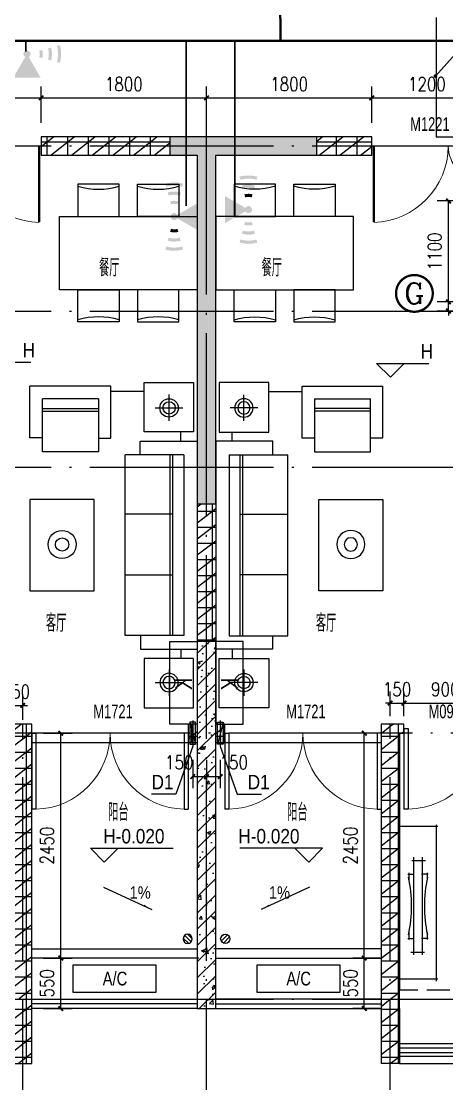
# Model space of a CAD drawing. Extents: x 718358 to 1668613, y -348838 to -159582.
# Drawn here: x 789219 to 793851, y -338914 to -327336 of the extents above; entities that cross this region are included whole.
import ezdxf
from ezdxf.enums import TextEntityAlignment as Align

# ---------------------------------------------------------------- set-up
doc = ezdxf.new("R2010")
doc.units = 0
doc.header["$LTSCALE"] = 1000
doc.linetypes.add('DASH', pattern=[0.35, 0.25, -0.1])
doc.linetypes.add('DOTE', pattern=[2.42, 2, -0.2, 0.02, -0.2])
for name, color, linetype in [('AP', 7, 'Continuous'), ('变更', 6, 'Continuous'), ('家电', 232, 'Continuous'), ('建-厨卫用具', 66, 'Continuous'), ('建-墙体', 2, 'Continuous'), ('建-家具', 251, 'Continuous'), ('建-尺寸', 73, 'Continuous'), ('建-引出', 3, 'Continuous'), ('建-影线', 8, 'Continuous'), ('建-房间名', 7, 'Continuous'), ('建-柱子', 6, 'Continuous'), ('建-标高', 3, 'Continuous'), ('建-空调及空调洞', 70, 'Continuous'), ('建-符号', 3, 'Continuous'), ('建-轴网', 14, 'DOTE'), ('建-门窗', 4, 'Continuous'), ('建-门窗-编号', 7, 'Continuous'), ('建-阳台', 5, 'Continuous')]:
    doc.layers.add(name, color=color, linetype=linetype)
doc.layers.add('栏杆', color=30, linetype='Continuous', lineweight=9)
doc.styles.add('_TCH_DIM', font='gt单线西文.shx', dxfattribs={"width": 0.8, "bigfont": 'gt单线中文.shx'})
doc.styles.add('_TCH_LABEL', font='COMPLEX', dxfattribs={"bigfont": 'GBCBIG'})
doc.styles.add('_TCH_WINDOW', font='gt单线西文.shx', dxfattribs={"height": 3.5, "bigfont": 'gt单线中文.shx'})
doc.styles.add('DIM_FONT', font='SIMPLEX.shx', dxfattribs={"width": 0.8, "bigfont": 'GBCBIG.shx'})
doc.dimstyles.new('DIMN50', dxfattribs={"dimscale": 0.5, "dimtxt": 300, "dimasz": 100, "dimexe": 250, "dimexo": 300, "dimgap": 150, "dimtad": 1, "dimdec": 0, "dimzin": 0, "dimdsep": 46, "dimtxsty": 'DIM_FONT', "dimblk": 'ARCHTICK', "dimcen": 0.09, "dimdle": 1, "dimclrt": 7, "dimazin": 2, "dimtfac": 1, "dimtdec": 0, "dimtix": 1, "dimtmove": 2, "dimatfit": 3, "dimldrblk": 'ARCHTICK', "dimfxl": 1, "dimtolj": 1, "dimtzin": 0, "dimarcsym": 0})
pattern_1 = [(0, (0, 0), (0, 175), []), (37.875, (200, 0), (-84.807639, 109.038328), []), (90, (200, 0), (-225, 1e-14), [])]

# ---------------------------------------------------------------- blocks, each defined once
blk = doc.blocks.new('A$C72B7076F')
at = {"layer": '建-家具'}
for points in [[(200, 350), (200, 0), (650, 0), (650, 350)], [(1300, 350), (1300, 0), (850, 0), (850, 350)], [(0, 0), (1500, 0), (1500, -800), (0, -800)], [(200, -1150), (200, -800), (650, -800), (650, -1150)], [(1300, -1150), (1300, -800), (850, -800), (850, -1150)]]:
    blk.add_lwpolyline(points, close=True, dxfattribs=at)
for centre, start, end in [((425, 1115), 254.0608, 285.9392), ((1075, 1115), 254.0608, 285.9392), ((425, -1915), 74.0608, 105.9392), ((1075, -1915), 74.0608, 105.9392)]:
    blk.add_arc(centre, 819, start, end, dxfattribs=at)
blk = doc.blocks.new('sf')
at = {"layer": '建-家具'}
for p, q in [((79388, -87280), (78508, -87280)), ((78508, -87843), (78508, -87280)), ((79388, -87844), (79388, -87280)), ((79750, -87778), (79750, -87238)), ((79750, -87238), (80290, -87238)), ((80290, -87238), (80290, -87778)), ((79750, -87338), (79388, -87338)), ((80022, -87657), (80022, -87371)), ((79253, -87415), (78643, -87415)), ((78643, -87994), (78643, -87415)), ((78643, -87523), (79253, -87523)), ((79253, -87415), (79253, -87994)), ((79871, -87514), (80172, -87514)), ((78643, -87550), (79253, -87550)), ((78643, -87843), (78508, -87843)), ((79253, -87844), (79388, -87844)), ((80290, -87778), (79750, -87778)), ((80150, -87878), (80150, -87778)), ((79708, -87878), (80329, -87878)), ((79708, -88026), (79708, -87878)), ((79253, -87994), (78643, -87994)), ((80181, -88026), (79544, -88026)), ((79544, -89997), (79544, -88026)), ((80032, -89997), (80032, -88026)), ((80062, -89997), (80062, -88026)), ((80181, -88026), (80181, -89997)), ((79208, -88514), (78508, -88514)), ((78508, -88514), (78508, -89508)), ((79208, -89508), (79208, -88514)), ((80062, -88673), (79544, -88673)), ((79544, -89333), (80062, -89333)), ((78508, -89508), (79208, -89508)), ((80181, -89997), (79544, -89997)), ((79710, -89997), (79710, -90145)), ((79710, -90145), (80329, -90145)), ((80150, -90145), (80150, -90245)), ((79750, -90245), (79750, -90785)), ((80290, -90245), (79750, -90245)), ((80290, -90785), (80290, -90245)), ((80022, -90366), (80022, -90652)), ((79871, -90509), (80172, -90509)), ((79750, -90785), (80290, -90785))]:
    blk.add_line(p, q, dxfattribs=at)
blk.add_lwpolyline([(80329, -87878), (80329, -90145)], dxfattribs=at)
for radius in [153, 72.6]:
    blk.add_circle((78858, -89003), radius, dxfattribs=at)
for major_axis, start_param, end_param in [((-100, 0), -0.003785, 6.2794), ((67.1, -1.6), 3.165615400503639, 9.448800707683226)]:
    blk.add_ellipse((80022, -87515), major_axis=major_axis, ratio=1, start_param=start_param, end_param=end_param, dxfattribs=at)
at = {"layer": '建-家具', "extrusion": (8.87659e-44, -1.84514e-37, -1)}
blk.add_ellipse((80022, -90508), major_axis=(-100, 0), ratio=1, start_param=-0.003785, end_param=6.2794, dxfattribs=at)
at = {"layer": '建-家具', "extrusion": (9.70209e-44, -1.84514e-37, -1)}
blk.add_ellipse((80022, -90508), major_axis=(67.1, 1.6), ratio=1, start_param=3.165615400503639, end_param=9.448800707683226, dxfattribs=at)
blk = doc.blocks.new('454545646857')
at = {"layer": '建-家具'}
for p, q in [((6043, -65843), (6043, -65423)), ((7706, -65423), (6043, -65423)), ((6552, -65525), (6477, -65525)), ((6489, -65515), (6489, -65585)), ((7204, -65525), (7128, -65525)), ((7189, -65515), (7189, -65585)), ((7706, -65843), (7706, -65423)), ((7373, -65575), (6308, -65575)), ((6339, -65547), (6339, -65696)), ((7339, -65558), (7339, -65707)), ((6308, -65675), (7373, -65675)), ((6552, -65725), (6477, -65725)), ((6489, -65735), (6489, -65665)), ((7204, -65725), (7128, -65725)), ((7189, -65735), (7189, -65665)), ((7726, -65823), (6023, -65823))]:
    blk.add_line(p, q, dxfattribs=at)
for centre, start, end in [((6839, -64055), 258.0596, 282.1127), ((6839, -67196), 77.8873, 101.9404)]:
    blk.add_arc(centre, 1501, start, end, dxfattribs=at)
blk = doc.blocks.new('空调室外机')
at = {"layer": '建-空调及空调洞'}
blk.add_lwpolyline([(-150, 300), (750, 300), (750, 0), (-150, 0)], close=True, dxfattribs=at)
at = {"layer": '建-空调及空调洞', "style": '_TCH_DIM', "width": 0.8}
blk.add_text('A/C', height=150, dxfattribs=at).set_placement((170, 75))
blk = doc.blocks.new('空调壁挂机')
at = {"layer": '建-空调及空调洞'}
blk.add_lwpolyline([(900, 300), (900, 0), (0, 0), (0, 300)], close=True, dxfattribs=at)
at = {"layer": '建-空调及空调洞', "style": '_TCH_DIM', "text_generation_flag": 4, "width": 0.8}
blk.add_text('K', height=180, dxfattribs=at).set_placement((399, 241))
blk = doc.blocks.new('空调穿墙管')
at = {"layer": '建-空调及空调洞'}
h = blk.add_hatch(color=256, dxfattribs=at)
h.paths.add_polyline_path([(30, 120), (0, 120), (0, 0), (60, 0)])
h.paths.add_polyline_path([(0, 240), (0, 120), (30, 120)])
for p, q in [((0, 240), (60, 0)), ((30, 260), (30, -20))]:
    blk.add_line(p, q, dxfattribs=at)
blk.add_lwpolyline([(0, 0), (60, 0), (60, 240), (0, 240)], close=True, dxfattribs=at)
blk = doc.blocks.new('A$C28466982')
at = {"layer": '建-厨卫用具'}
h = blk.add_hatch(dxfattribs=at)
h.set_pattern_fill('ANSI31', color=256, scale=20, style=0)
h.set_pattern_definition([(45, (-61544.167, -20665.726), (-22.45064, 22.45064), [])])
edge = h.paths.add_edge_path()
edge.add_arc((50, 50), 50, 0, 360)
blk.add_circle((50, 50), 50, dxfattribs=at)
blk = doc.blocks.new('$DorLib2D$00000025')
at = {"const_width": 0.02}
for points in [[(0.481, -0.0014), (0.481, 0.6906)], [(-0.481, 0.0014), (-0.481, 0.3084)]]:
    blk.add_lwpolyline(points, dxfattribs=at)
at = {"lineweight": 13}
for centre, radius, start, end in [((0.5046, -0.0019), 0.6987, 91.93969, 179.72377), ((-0.5008, 0.0026), 0.3067, 359.78987, 85.75083)]:
    blk.add_arc(centre, radius, start, end, dxfattribs=at)
blk = doc.blocks.new('$DorLib2D$00000002')
for p, q in [((-0.5, 0), (-0.5, 0.4875)), ((-0.475, 0.4875), (-0.5, 0.4875)), ((-0.475, 0), (-0.475, 0.4875)), ((0.475, 0), (0.475, 0.4875)), ((0.475, 0.4875), (0.5, 0.4875)), ((0.5, 0), (0.5, 0.4875)), ((-0.5, 0), (-0.475, 0)), ((0.5, 0), (0.475, 0))]:
    blk.add_line(p, q)
at = {"lineweight": 13}
for centre, start, end in [((-0.4875, 0), 0, 88.53072), ((0.4875, 0), 91.46928, 180)]:
    blk.add_arc(centre, 0.4875, start, end, dxfattribs=at)
blk = doc.blocks.new('$TCHSYS$DOOR2D')
for p, q in [((0.45, 0.975), (0.5, 0.975)), ((0.45, 0), (0.45, 0.975)), ((0.5, 0), (0.5, 0.975)), ((0.5, 0), (0.45, 0))]:
    blk.add_line(p, q)
at = {"lineweight": 13}
blk.add_arc((0.475, 0), 0.975, 91.4693, 180, dxfattribs=at)
blk = doc.blocks.new('_ArchTick')
at = {"color": 0, "linetype": 'ByBlock', "const_width": 0.4}
blk.add_lwpolyline([(-0.5, -0.5), (0.5, 0.5)], dxfattribs=at)
blk = doc.blocks.new('*D434')
at = {"layer": 'Defpoints', "color": 0, "transparency": 16777216}
for p in [(791235, -335234), (791385, -335234), (791385, -335567)]:
    blk.add_point(p, dxfattribs=at)
at = {"layer": '建-尺寸', "color": 0, "lineweight": -2, "transparency": 16777216}
for p, q in [((791235, -335384), (791235, -335692)), ((791385, -335384), (791385, -335692)), ((791235, -335567), (791386, -335567))]:
    blk.add_line(p, q, dxfattribs=at)
at = {"layer": '建-尺寸', "color": 0, "lineweight": -2, "transparency": 16777216, "xscale": 50, "yscale": 50, "zscale": 50, "rotation": 180}
blk.add_blockref('_ArchTick', (791235, -335567), dxfattribs=at)
at = {"layer": '建-尺寸', "color": 0, "lineweight": -2, "transparency": 16777216, "xscale": 50, "yscale": 50, "zscale": 50}
blk.add_blockref('_ArchTick', (791385, -335567), dxfattribs=at)
at = {"layer": '建-尺寸', "color": 7, "transparency": 16777216, "insert": (791532, -335412), "char_height": 150, "attachment_point": 5, "style": 'DIM_FONT'}
blk.add_mtext('\\A1;150', dxfattribs=at)
blk = doc.blocks.new('*D435')
at = {"layer": 'Defpoints', "color": 0, "transparency": 16777216}
for p in [(791085, -335234), (791235, -335234), (791235, -335567)]:
    blk.add_point(p, dxfattribs=at)
at = {"layer": '建-尺寸', "color": 0, "lineweight": -2, "transparency": 16777216}
for p, q in [((791085, -335384), (791085, -335692)), ((791235, -335384), (791235, -335692)), ((791085, -335567), (791236, -335567))]:
    blk.add_line(p, q, dxfattribs=at)
at = {"layer": '建-尺寸', "color": 0, "lineweight": -2, "transparency": 16777216, "xscale": 50, "yscale": 50, "zscale": 50, "rotation": 180}
blk.add_blockref('_ArchTick', (791085, -335567), dxfattribs=at)
at = {"layer": '建-尺寸', "color": 0, "lineweight": -2, "transparency": 16777216, "xscale": 50, "yscale": 50, "zscale": 50}
blk.add_blockref('_ArchTick', (791235, -335567), dxfattribs=at)
at = {"layer": '建-尺寸', "color": 7, "transparency": 16777216, "insert": (790939, -335412), "char_height": 150, "attachment_point": 5, "style": 'DIM_FONT'}
blk.add_mtext('\\A1;150', dxfattribs=at)
blk = doc.blocks.new('*D438')
at = {"layer": 'Defpoints', "color": 0, "transparency": 16777216}
for p in [(793385, -334766), (793235, -335058), (793385, -335058)]:
    blk.add_point(p, dxfattribs=at)
at = {"layer": '建-尺寸', "color": 0, "lineweight": -2, "transparency": 16777216}
for p, q in [((793235, -334908), (793235, -334641)), ((793385, -334908), (793385, -334641)), ((793235, -334766), (793185, -334766)), ((793235, -334766), (793385, -334766)), ((793385, -334766), (793435, -334766))]:
    blk.add_line(p, q, dxfattribs=at)
at = {"layer": '建-尺寸', "color": 0, "lineweight": -2, "transparency": 16777216, "xscale": 50, "yscale": 50, "zscale": 50}
blk.add_blockref('_ArchTick', (793235, -334766), dxfattribs=at)
at = {"layer": '建-尺寸', "color": 0, "lineweight": -2, "transparency": 16777216, "xscale": 50, "yscale": 50, "zscale": 50, "rotation": 180}
blk.add_blockref('_ArchTick', (793385, -334766), dxfattribs=at)
at = {"layer": '建-尺寸', "color": 7, "transparency": 16777216, "insert": (793310, -334616), "char_height": 150, "attachment_point": 5, "style": 'DIM_FONT'}
blk.add_mtext('\\A1;150', dxfattribs=at)
blk = doc.blocks.new('*D439')
at = {"layer": 'Defpoints', "color": 0, "transparency": 16777216}
for p in [(794285, -334766), (793385, -335058), (794285, -335058)]:
    blk.add_point(p, dxfattribs=at)
at = {"layer": '建-尺寸', "color": 0, "lineweight": -2, "transparency": 16777216}
for p, q in [((793385, -334908), (793385, -334641)), ((794285, -334908), (794285, -334641)), ((793385, -334766), (794286, -334766))]:
    blk.add_line(p, q, dxfattribs=at)
at = {"layer": '建-尺寸', "color": 0, "lineweight": -2, "transparency": 16777216, "xscale": 50, "yscale": 50, "zscale": 50, "rotation": 180}
blk.add_blockref('_ArchTick', (793385, -334766), dxfattribs=at)
at = {"layer": '建-尺寸', "color": 0, "lineweight": -2, "transparency": 16777216, "xscale": 50, "yscale": 50, "zscale": 50}
blk.add_blockref('_ArchTick', (794285, -334766), dxfattribs=at)
at = {"layer": '建-尺寸', "color": 7, "transparency": 16777216, "insert": (793835, -334616), "char_height": 150, "attachment_point": 5, "style": 'DIM_FONT'}
blk.add_mtext('\\A1;900', dxfattribs=at)
blk = doc.blocks.new('*D442')
at = {"layer": 'Defpoints', "color": 0, "transparency": 16777216}
for p in [(789235, -334792), (789085, -335098), (789235, -335098)]:
    blk.add_point(p, dxfattribs=at)
at = {"layer": '建-尺寸', "color": 0, "lineweight": -2, "transparency": 16777216}
for p, q in [((789085, -334948), (789085, -334667)), ((789235, -334948), (789235, -334667)), ((789085, -334792), (789035, -334792)), ((789085, -334792), (789235, -334792)), ((789235, -334792), (789285, -334792))]:
    blk.add_line(p, q, dxfattribs=at)
at = {"layer": '建-尺寸', "color": 0, "lineweight": -2, "transparency": 16777216, "xscale": 50, "yscale": 50, "zscale": 50}
blk.add_blockref('_ArchTick', (789085, -334792), dxfattribs=at)
at = {"layer": '建-尺寸', "color": 0, "lineweight": -2, "transparency": 16777216, "xscale": 50, "yscale": 50, "zscale": 50, "rotation": 180}
blk.add_blockref('_ArchTick', (789235, -334792), dxfattribs=at)
at = {"layer": '建-尺寸', "color": 7, "transparency": 16777216, "insert": (789160, -334642), "char_height": 150, "attachment_point": 5, "style": 'DIM_FONT'}
blk.add_mtext('\\A1;150', dxfattribs=at)
blk = doc.blocks.new('*D532')
at = {"layer": 'Defpoints', "color": 0, "transparency": 16777216}
for p in [(789435, -328171), (788235, -328594), (789435, -328594)]:
    blk.add_point(p, dxfattribs=at)
at = {"layer": '建-尺寸', "color": 0, "lineweight": -2, "transparency": 16777216}
for p, q in [((788235, -328444), (788235, -328046)), ((789435, -328444), (789435, -328046)), ((788235, -328171), (789436, -328171))]:
    blk.add_line(p, q, dxfattribs=at)
at = {"layer": '建-尺寸', "color": 0, "lineweight": -2, "transparency": 16777216, "xscale": 50, "yscale": 50, "zscale": 50, "rotation": 180}
blk.add_blockref('_ArchTick', (788235, -328171), dxfattribs=at)
at = {"layer": '建-尺寸', "color": 0, "lineweight": -2, "transparency": 16777216, "xscale": 50, "yscale": 50, "zscale": 50}
blk.add_blockref('_ArchTick', (789435, -328171), dxfattribs=at)
at = {"layer": '建-尺寸', "color": 7, "transparency": 16777216, "insert": (788835, -328021), "char_height": 150, "attachment_point": 5, "style": 'DIM_FONT'}
blk.add_mtext('\\A1;1200', dxfattribs=at)
blk = doc.blocks.new('*D533')
at = {"layer": 'Defpoints', "color": 0, "transparency": 16777216}
for p in [(791235, -328171), (789435, -328594), (791235, -328594)]:
    blk.add_point(p, dxfattribs=at)
at = {"layer": '建-尺寸', "color": 0, "lineweight": -2, "transparency": 16777216}
for p, q in [((789435, -328444), (789435, -328046)), ((791235, -328444), (791235, -328046)), ((789435, -328171), (791236, -328171))]:
    blk.add_line(p, q, dxfattribs=at)
at = {"layer": '建-尺寸', "color": 0, "lineweight": -2, "transparency": 16777216, "xscale": 50, "yscale": 50, "zscale": 50, "rotation": 180}
blk.add_blockref('_ArchTick', (789435, -328171), dxfattribs=at)
at = {"layer": '建-尺寸', "color": 0, "lineweight": -2, "transparency": 16777216, "xscale": 50, "yscale": 50, "zscale": 50}
blk.add_blockref('_ArchTick', (791235, -328171), dxfattribs=at)
at = {"layer": '建-尺寸', "color": 7, "transparency": 16777216, "insert": (790335, -328021), "char_height": 150, "attachment_point": 5, "style": 'DIM_FONT'}
blk.add_mtext('\\A1;1800', dxfattribs=at)
blk = doc.blocks.new('*D534')
at = {"layer": 'Defpoints', "color": 0, "transparency": 16777216}
for p in [(793035, -328171), (791235, -328594), (793035, -328594)]:
    blk.add_point(p, dxfattribs=at)
at = {"layer": '建-尺寸', "color": 0, "lineweight": -2, "transparency": 16777216}
for p, q in [((791235, -328444), (791235, -328046)), ((793035, -328444), (793035, -328046)), ((791235, -328171), (793036, -328171))]:
    blk.add_line(p, q, dxfattribs=at)
at = {"layer": '建-尺寸', "color": 0, "lineweight": -2, "transparency": 16777216, "xscale": 50, "yscale": 50, "zscale": 50, "rotation": 180}
blk.add_blockref('_ArchTick', (791235, -328171), dxfattribs=at)
at = {"layer": '建-尺寸', "color": 0, "lineweight": -2, "transparency": 16777216, "xscale": 50, "yscale": 50, "zscale": 50}
blk.add_blockref('_ArchTick', (793035, -328171), dxfattribs=at)
at = {"layer": '建-尺寸', "color": 7, "transparency": 16777216, "insert": (792135, -328021), "char_height": 150, "attachment_point": 5, "style": 'DIM_FONT'}
blk.add_mtext('\\A1;1800', dxfattribs=at)
blk = doc.blocks.new('*D535')
at = {"layer": 'Defpoints', "color": 0, "transparency": 16777216}
for p in [(794235, -328171), (793035, -328594), (794235, -328594)]:
    blk.add_point(p, dxfattribs=at)
at = {"layer": '建-尺寸', "color": 0, "lineweight": -2, "transparency": 16777216}
for p, q in [((793035, -328444), (793035, -328046)), ((794235, -328444), (794235, -328046)), ((793035, -328171), (794236, -328171))]:
    blk.add_line(p, q, dxfattribs=at)
at = {"layer": '建-尺寸', "color": 0, "lineweight": -2, "transparency": 16777216, "xscale": 50, "yscale": 50, "zscale": 50, "rotation": 180}
blk.add_blockref('_ArchTick', (793035, -328171), dxfattribs=at)
at = {"layer": '建-尺寸', "color": 0, "lineweight": -2, "transparency": 16777216, "xscale": 50, "yscale": 50, "zscale": 50}
blk.add_blockref('_ArchTick', (794235, -328171), dxfattribs=at)
at = {"layer": '建-尺寸', "color": 7, "transparency": 16777216, "insert": (793635, -328021), "char_height": 150, "attachment_point": 5, "style": 'DIM_FONT'}
blk.add_mtext('\\A1;1200', dxfattribs=at)
blk = doc.blocks.new('*D560')
at = {"layer": 'Defpoints', "color": 0, "transparency": 16777216}
for p in [(793870, -330394), (794180, -330394), (794180, -330494)]:
    blk.add_point(p, dxfattribs=at)
at = {"layer": '建-尺寸', "color": 0, "lineweight": -2, "transparency": 16777216}
for p, q in [((794030, -330394), (793745, -330394)), ((793870, -330394), (793870, -330344)), ((793870, -330494), (793870, -330394)), ((794030, -330494), (793745, -330494)), ((793870, -330494), (793870, -330544))]:
    blk.add_line(p, q, dxfattribs=at)
at = {"layer": '建-尺寸', "color": 0, "lineweight": -2, "transparency": 16777216, "xscale": 50, "yscale": 50, "zscale": 50}
for p, rotation in [((793870, -330394), 270), ((793870, -330494), 90)]:
    blk.add_blockref('_ArchTick', p, dxfattribs=dict(at, rotation=rotation))
at = {"layer": '建-尺寸', "color": 7, "transparency": 16777216, "insert": (794025, -330660), "char_height": 150, "attachment_point": 5, "rotation": 90, "style": 'DIM_FONT'}
blk.add_mtext('\\A1;100', dxfattribs=at)
blk = doc.blocks.new('*D561')
at = {"layer": 'Defpoints', "color": 0, "transparency": 16777216}
for p in [(793870, -329294), (794180, -329294), (794180, -330394)]:
    blk.add_point(p, dxfattribs=at)
at = {"layer": '建-尺寸', "color": 0, "lineweight": -2, "transparency": 16777216}
for p, q in [((794030, -329294), (793745, -329294)), ((793870, -330394), (793870, -329293)), ((794030, -330394), (793745, -330394))]:
    blk.add_line(p, q, dxfattribs=at)
at = {"layer": '建-尺寸', "color": 0, "lineweight": -2, "transparency": 16777216, "xscale": 50, "yscale": 50, "zscale": 50}
for p, rotation in [((793870, -329294), 90), ((793870, -330394), 270)]:
    blk.add_blockref('_ArchTick', p, dxfattribs=dict(at, rotation=rotation))
at = {"layer": '建-尺寸', "color": 7, "transparency": 16777216, "insert": (793720, -329844), "char_height": 150, "attachment_point": 5, "rotation": 90, "style": 'DIM_FONT'}
blk.add_mtext('\\A1;1100', dxfattribs=at)
blk = doc.blocks.new('*D572')
at = {"layer": 'Defpoints', "color": 0, "transparency": 16777216}
for p in [(792953, -335094), (793275, -335094), (793275, -337544)]:
    blk.add_point(p, dxfattribs=at)
at = {"layer": '建-尺寸', "color": 0, "lineweight": -2, "transparency": 16777216}
for p, q in [((793125, -335094), (792828, -335094)), ((792953, -337544), (792953, -335093)), ((793125, -337544), (792828, -337544))]:
    blk.add_line(p, q, dxfattribs=at)
at = {"layer": '建-尺寸', "color": 0, "lineweight": -2, "transparency": 16777216, "xscale": 50, "yscale": 50, "zscale": 50}
for p, rotation in [((792953, -335094), 90), ((792953, -337544), 270)]:
    blk.add_blockref('_ArchTick', p, dxfattribs=dict(at, rotation=rotation))
at = {"layer": '建-尺寸', "color": 7, "transparency": 16777216, "insert": (792803, -336319), "char_height": 150, "attachment_point": 5, "rotation": 90, "style": 'DIM_FONT'}
blk.add_mtext('\\A1;2450', dxfattribs=at)
blk = doc.blocks.new('*D573')
at = {"layer": 'Defpoints', "color": 0, "transparency": 16777216}
for p in [(792953, -337544), (793275, -337544), (793275, -338094)]:
    blk.add_point(p, dxfattribs=at)
at = {"layer": '建-尺寸', "color": 0, "lineweight": -2, "transparency": 16777216}
for p, q in [((793125, -337544), (792828, -337544)), ((792953, -338094), (792953, -337543)), ((793125, -338094), (792828, -338094))]:
    blk.add_line(p, q, dxfattribs=at)
at = {"layer": '建-尺寸', "color": 0, "lineweight": -2, "transparency": 16777216, "xscale": 50, "yscale": 50, "zscale": 50}
for p, rotation in [((792953, -337544), 90), ((792953, -338094), 270)]:
    blk.add_blockref('_ArchTick', p, dxfattribs=dict(at, rotation=rotation))
at = {"layer": '建-尺寸', "color": 7, "transparency": 16777216, "insert": (792803, -337819), "char_height": 150, "attachment_point": 5, "rotation": 90, "style": 'DIM_FONT'}
blk.add_mtext('\\A1;550', dxfattribs=at)
blk = doc.blocks.new('*D574')
at = {"layer": 'Defpoints', "color": 0, "transparency": 16777216}
for p in [(789309, -335094), (789649, -335094), (789309, -337544)]:
    blk.add_point(p, dxfattribs=at)
at = {"layer": '建-尺寸', "color": 0, "lineweight": -2, "transparency": 16777216}
for p, q in [((789459, -335094), (789774, -335094)), ((789649, -337544), (789649, -335093)), ((789459, -337544), (789774, -337544))]:
    blk.add_line(p, q, dxfattribs=at)
at = {"layer": '建-尺寸', "color": 0, "lineweight": -2, "transparency": 16777216, "xscale": 50, "yscale": 50, "zscale": 50}
for p, rotation in [((789649, -335094), 90), ((789649, -337544), 270)]:
    blk.add_blockref('_ArchTick', p, dxfattribs=dict(at, rotation=rotation))
at = {"layer": '建-尺寸', "color": 7, "transparency": 16777216, "insert": (789499, -336319), "char_height": 150, "attachment_point": 5, "rotation": 90, "style": 'DIM_FONT'}
blk.add_mtext('\\A1;2450', dxfattribs=at)
blk = doc.blocks.new('*D575')
at = {"layer": 'Defpoints', "color": 0, "transparency": 16777216}
for p in [(789309, -337544), (789649, -337544), (789309, -338094)]:
    blk.add_point(p, dxfattribs=at)
at = {"layer": '建-尺寸', "color": 0, "lineweight": -2, "transparency": 16777216}
for p, q in [((789459, -337544), (789774, -337544)), ((789649, -338094), (789649, -337543)), ((789459, -338094), (789774, -338094))]:
    blk.add_line(p, q, dxfattribs=at)
at = {"layer": '建-尺寸', "color": 0, "lineweight": -2, "transparency": 16777216, "xscale": 50, "yscale": 50, "zscale": 50}
for p, rotation in [((789649, -337544), 90), ((789649, -338094), 270)]:
    blk.add_blockref('_ArchTick', p, dxfattribs=dict(at, rotation=rotation))
at = {"layer": '建-尺寸', "color": 7, "transparency": 16777216, "insert": (789499, -337819), "char_height": 150, "attachment_point": 5, "rotation": 90, "style": 'DIM_FONT'}
blk.add_mtext('\\A1;550', dxfattribs=at)
blk = doc.blocks.new('AP')
at = {"layer": 'AP', "true_color": 0xf8991e}
h = blk.add_hatch(color=30, dxfattribs=at)
h.paths.add_polyline_path([(-9.35, 2.5), (-10.7, 2.87, 0.131652), (-10.7, -2.87), (-9.35, -2.5, -0.131652)])
h.paths.add_polyline_path([(-13.27, 3.56), (-14.62, 3.92, 0.131652), (-14.62, -3.92), (-13.27, -3.56, -0.131652)])
h.paths.add_polyline_path([(6.78, 1.82), (5.43, 1.45, -0.131652), (5.43, -1.45), (6.78, -1.82, 0.131652)])
h.paths.add_polyline_path([(10.7, 2.87), (9.35, 2.5, -0.131652), (9.35, -2.5), (10.7, -2.87, 0.131652)])
h.paths.add_polyline_path([(14.62, 3.92), (13.27, 3.56, -0.131652), (13.27, -3.56), (14.62, -3.92, 0.131652)])
h.paths.add_polyline_path([(0.78, -1.36, -0.267949), (-0.78, -1.36), (-6.03, -10.45), (6.03, -10.45)])
h.paths.add_polyline_path([(0, 0), (-0.78, -1.36, 0.267949), (0.78, -1.36)])
h.paths.add_polyline_path([(0, 0), (-1.52, 0.41, 0.065543), (-1.57, 0, 0.065543), (-1.52, -0.41)])
h.paths.add_polyline_path([(0, 0), (-1.52, -0.41, 0.198912), (-0.78, -1.36)])
h.paths.add_polyline_path([(1.52, -0.41), (0, 0), (0.78, -1.36, 0.198912)])
h.paths.add_polyline_path([(1.52, 0.41), (0, 0), (1.52, -0.41, 0.065543), (1.57, 0, 0.065543)])
h.paths.add_polyline_path([(-1.52, 0.41), (0, 0), (1.52, 0.41, 0.767327)])
at = {"layer": 'AP'}
h = blk.add_hatch(color=5, dxfattribs=at)
h.set_gradient(color1=(248, 153, 30), color2=(242, 141, 7), one_color=1, tint=0.49, name='INVCYLINDER')
h.paths.add_polyline_path([(-5.43, 1.45), (-6.78, 1.82, 0.131652), (-6.78, -1.82), (-5.43, -1.45, -0.131652)])

msp = doc.modelspace()

# ---------------------------------------------------------------- hatches: boundary and pattern name
at = {"layer": '建-影线'}
h = msp.add_hatch(dxfattribs=at)
h.set_pattern_fill('空心砖', color=256, scale=50, style=0)
h.set_pattern_definition(pattern_1)
h.paths.add_polyline_path([(790835.2, -328793.8), (790835.2, -328593.8), (789435.2, -328593.8), (789435.2, -328793.8)])
h = msp.add_hatch(dxfattribs=at)
h.set_pattern_fill('钢筋混凝土', color=256, scale=20, style=0)
h.set_pattern_definition([(45, (0, 0), (-35.355339, 35.355339), []), (50, (0, 0), (143.452037, -12.550427), [15, -165]), (355, (0, 0), (-27.750267, 150.438427), [12, -132]), (100.4514, (11.95, -1.05), (115.701876, 137.887908), [12.748038, -140.228422]), (46.1842, (0, 40), (213.44821, -33.103803), [22.5, -247.5]), (96.6356, (17.79, 37.24), (186.93254, 194.823574), [19.12206, -210.3426]), (351.1842, (0, 40), (186.93239, 194.82372), [18, -198]), (21, (20, 30), (119.38141, -80.523778), [15, -165]), (326, (20, 30), (48.663066, 145.03001), [12, -132]), (71.4514, (29.95, 23.29), (168.044526, 64.5061), [12.748038, -140.228422]), (37.5, (0, 0), (2.431971, 66.5787708), [0, -130.4, 0, -134, 0, -132.5]), (7.5, (0, 0), (52.6139075, 78.8823424), [0, -76.4, 0, -127.4, 0, -50.5]), (327.5, (-44.6, 0), (106.7644872, -4.5109743), [0, -50, 0, -156, 0, -207]), (317.5, (-64.6, 0), (116.637234, 20.020996), [0, -65, 0, -103.6, 0, -147])])
h.paths.add_polyline_path([(791135.2, -328793.8), (791135.2, -332593.8), (791335.2, -332593.8), (791335.2, -328793.8), (792435.2, -328793.8), (792435.2, -328593.8), (790835.2, -328593.8), (790835.2, -328793.8)])
h = msp.add_hatch(dxfattribs=at)
h.set_pattern_fill('空心砖', color=256, scale=50, style=0)
h.set_pattern_definition(pattern_1)
h.paths.add_polyline_path([(792435.2, -328593.8), (792435.2, -328793.8), (793035.2, -328793.8), (793035.2, -328593.8)])
h = msp.add_hatch(dxfattribs=at)
h.set_pattern_fill('空心砖', color=256, scale=50, style=0)
h.set_pattern_definition(pattern_1)
h.paths.add_polyline_path([(791135.2, -334093.8), (791335.2, -334093.8), (791335.2, -332593.8), (791135.2, -332593.8)])
h = msp.add_hatch(dxfattribs=at)
h.set_pattern_fill('钢筋混凝土', color=256, scale=50, style=0)
h.set_pattern_definition([(45, (0, 0), (-88.388348, 88.388348), []), (50, (0, 0), (358.63009, -31.37607), [37.5, -412.5]), (355, (0, 0), (-69.37567, 376.09607), [30, -330]), (100.4514, (29.9, -2.6), (289.25469, 344.71977), [31.8701, -350.57106]), (46.1842, (0, 100), (533.62052, -82.7595), [56.25, -618.75]), (96.6356, (44.47, 93.1), (467.33135, 487.05894), [47.80514, -525.8565]), (351.1842, (0, 100), (467.33097, 487.0593), [45, -495]), (21, (50, 75), (298.45353, -201.30945), [37.5, -412.5]), (326, (50, 75), (121.65767, 362.57502), [30, -330]), (71.4514, (74.87, 58.22), (420.11131, 161.26525), [31.8701, -350.57106]), (37.5, (0, 0), (6.079928, 166.446927), [0, -326, 0, -335, 0, -331.25]), (7.5, (0, 0), (131.53477, 197.205856), [0, -191, 0, -318.5, 0, -126.25]), (327.5, (-111.5, 0), (266.911218, -11.277436), [0, -125, 0, -390, 0, -517.5]), (317.5, (-161.5, 0), (291.593085, 50.05249), [0, -162.5, 0, -259, 0, -367.5])])
h.paths.add_polyline_path([(791135.2, -334093.8), (791135.2, -338093.8), (791335.2, -338093.8), (791335.2, -334093.8)])
h = msp.add_hatch(dxfattribs=at)
h.set_pattern_fill('空心砖', color=256, scale=50, style=0)
h.set_pattern_definition(pattern_1)
h.paths.add_polyline_path([(789241.4, -334993.8), (789085.2, -334993.8), (789085.2, -335093.8), (789135.2, -335093.8), (789236.7, -335068.8)])
h = msp.add_hatch(dxfattribs=at)
h.set_pattern_fill('空心砖', color=256, scale=50, style=0)
h.set_pattern_definition(pattern_1)
h.paths.add_polyline_path([(789335.2, -335193.8), (789335.2, -334993.8), (789235.2, -334993.8), (789236.7, -335068.8)])
h = msp.add_hatch(dxfattribs=at)
h.set_pattern_fill('空心砖', color=256, scale=50, style=0)
h.set_pattern_definition(pattern_1)
h.paths.add_polyline_path([(791135.2, -335193.8), (791135.2, -334993.8), (791035.2, -334993.8), (791035.2, -335193.8)])
h = msp.add_hatch(dxfattribs=at)
h.set_pattern_fill('空心砖', color=256, scale=50, style=0)
h.set_pattern_definition(pattern_1)
h.paths.add_polyline_path([(791335.2, -334993.8), (791335.2, -335193.8), (791435.2, -335193.8), (791435.2, -334993.8)])
h = msp.add_hatch(dxfattribs=at)
h.set_pattern_fill('空心砖', color=256, scale=50, style=0)
h.set_pattern_definition(pattern_1)
h.paths.add_polyline_path([(793235.2, -334993.8), (793135.2, -334993.8), (793135.2, -335193.8), (793235.2, -335093.8)])
h = msp.add_hatch(dxfattribs=at)
h.set_pattern_fill('空心砖', color=256, scale=50, style=0)
h.set_pattern_definition(pattern_1)
h.paths.add_polyline_path([(793235.2, -335093.8), (793385.2, -335093.8), (793385.2, -334993.8), (793235.2, -334993.8)])
h = msp.add_hatch(dxfattribs=at)
h.set_pattern_fill('空心砖', color=256, scale=50, style=0)
h.set_pattern_definition(pattern_1)
h.paths.add_polyline_path([(789201.9, -337993.8), (789335.2, -337993.8), (789335.2, -335193.8), (789236.7, -335068.8), (789135.2, -335093.8), (789135.2, -337893.8)])
h = msp.add_hatch(dxfattribs=at)
h.set_pattern_fill('空心砖', color=256, scale=50, style=0)
h.set_pattern_definition(pattern_1)
h.paths.add_polyline_path([(793235.2, -335093.8), (793135.2, -335193.8), (793135.2, -337993.8), (793268.5, -337993.8), (793335.2, -337893.8), (793335.2, -335093.8)])
h = msp.add_hatch(dxfattribs=at)
h.set_pattern_fill('空心砖', color=256, scale=50, style=0)
h.set_pattern_definition(pattern_1)
h.paths.add_polyline_path([(793335.2, -338093.8), (793335.2, -337893.8), (793268.5, -337993.8)])
h = msp.add_hatch(dxfattribs=at)
h.set_pattern_fill('空心砖', color=256, scale=50, style=0)
h.set_pattern_definition(pattern_1)
h.paths.add_polyline_path([(789335.2, -338693.8), (789335.2, -337993.8), (789201.9, -337993.8), (789135.2, -338093.8), (789135.2, -338693.8)])
h = msp.add_hatch(dxfattribs=at)
h.set_pattern_fill('空心砖', color=256, scale=50, style=0)
h.set_pattern_definition(pattern_1)
h.paths.add_polyline_path([(793268.5, -337993.8), (793135.2, -337993.8), (793135.2, -338693.8), (793335.2, -338693.8), (793335.2, -338093.8)])
at = {"layer": '建-符号'}
for points in [[(790640.6, -337016.6), (790550, -336974.3), (790555.6, -336962.2)], [(791829.7, -337016.6), (791920.4, -336974.3), (791914.7, -336962.2)]]:
    msp.add_hatch(color=256, dxfattribs=at).paths.add_polyline_path(points)
at = {"layer": '栏杆'}
h = msp.add_hatch(dxfattribs=at)
h.set_pattern_fill('ANSI32', color=256, scale=30, angle=135, style=0)
h.set_pattern_definition([(7e-15, (1579928.9, -291054.38), (1e-14, -142.875), []), (7e-15, (1579976.53, -291006.76), (1e-14, -142.875), [])])
h.paths.add_polyline_path([(787599.8, -334515.9), (789299.8, -334515.9), (789299.8, -334565.9), (787599.8, -334565.9)])

# ---------------------------------------------------------------- linework, layer by layer
at = {"layer": '变更', "color": 1, "lineweight": 40}
for p, q in [((792034.4, -321709.4, 3000), (792039.3, -327553.5, 3000)), ((774635.5, -327550.1), (803999.5, -327550.1))]:
    msp.add_line(p, q, dxfattribs=at)
at = {"layer": '建-墙体', "color": 1, "lineweight": 30}
for p, q in [((789267, -327550.1), (789267, -327666.5)), ((791014.2, -327552.5), (791014.2, -329348.3)), ((791544.2, -327564.5), (791544.2, -329464.8))]:
    msp.add_line(p, q, dxfattribs=at)
at = {"layer": '建-墙体'}
for p, q in [((790835.2, -328593.8), (789435.2, -328593.8)), ((789435.2, -328593.8), (789435.2, -328793.8)), ((793035.2, -328593.8), (792435.2, -328593.8)), ((793035.2, -328793.8), (793035.2, -328593.8)), ((789435.2, -328793.8), (790835.2, -328793.8)), ((792435.2, -328793.8), (793035.2, -328793.8)), ((791135.2, -332593.8), (791135.2, -334093.8)), ((791335.2, -332593.8), (791335.2, -334093.8)), ((789241.4, -334993.8), (789085.2, -334993.8)), ((789335.2, -334993.8), (789235.2, -334993.8)), ((789335.2, -335193.8), (789335.2, -334993.8)), ((791135.2, -334993.8), (791035.2, -334993.8)), ((791035.2, -334993.8), (791035.2, -335193.8)), ((791435.2, -334993.8), (791335.2, -334993.8)), ((791435.2, -335193.8), (791435.2, -334993.8)), ((793235.2, -334993.8), (793135.2, -334993.8)), ((793135.2, -334993.8), (793135.2, -335193.8)), ((793385.2, -334993.8), (793235.2, -334993.8)), ((793385.2, -335093.8), (793385.2, -334993.8)), ((793335.2, -335093.8), (793335.2, -337893.8)), ((793335.2, -335093.8), (793385.2, -335093.8)), ((789335.2, -337993.8), (789335.2, -335193.8)), ((791035.2, -335193.8), (791135.2, -335193.8)), ((791335.2, -335193.8), (791435.2, -335193.8)), ((793135.2, -335193.8), (793135.2, -337993.8)), ((793335.2, -338093.8), (793335.2, -337893.8)), ((789335.2, -338693.8), (789335.2, -337993.8)), ((793135.2, -337993.8), (793135.2, -338693.8)), ((793335.2, -338093.8), (793335.2, -338693.8)), ((789135.2, -338693.8), (789335.2, -338693.8)), ((793335.2, -338693.8), (793135.2, -338693.8))]:
    msp.add_line(p, q, dxfattribs=at)
at = {"layer": '建-家具'}
for p, q in [((790193.4, -331313.9), (789313.5, -331313.9)), ((789313.5, -331876.9), (789313.5, -331313.9)), ((790193.4, -331878.5), (790193.4, -331313.9)), ((790555.7, -331811.6), (790555.7, -331271.9)), ((790555.7, -331271.9), (791095.4, -331271.9)), ((791095.4, -331271.9), (791095.4, -331811.6)), ((790058.5, -331448.9), (789448.4, -331448.9)), ((789448.4, -332028), (789448.4, -331448.9)), ((790058.5, -331448.9), (790058.5, -332028)), ((790555.7, -331371.9), (790193.4, -331371.9)), ((790827.3, -331691), (790827.3, -331404.9)), ((789448.4, -331556.9), (790058.5, -331556.9)), ((789448.4, -331583.9), (790058.5, -331583.9)), ((790677, -331547.9), (790977.6, -331547.9)), ((791095.4, -331811.6), (790555.7, -331811.6)), ((790955.7, -331911.6), (790955.7, -331811.6)), ((789448.4, -331876.9), (789313.5, -331876.9)), ((790058.5, -331878.5), (790193.4, -331878.5)), ((790514.1, -331911.6), (791135.2, -331911.6)), ((790514.1, -332060.1), (790514.1, -331911.6)), ((790058.5, -332028), (789448.4, -332028)), ((790986.8, -332060.1), (790349.7, -332060.1)), ((790349.7, -334030.9), (790349.7, -332060.1)), ((790838.2, -334030.9), (790838.2, -332060.1)), ((790867.9, -334030.9), (790867.9, -332060.1)), ((790986.8, -332060.1), (790986.8, -334030.9)), ((790013.5, -332548.4), (789313.5, -332548.4)), ((789313.5, -332548.4), (789313.5, -333542.6)), ((790013.5, -333542.6), (790013.5, -332548.4)), ((790867.9, -332706.9), (790349.7, -332706.9)), ((790349.7, -333367.1), (790867.9, -333367.1)), ((789313.5, -333542.6), (790013.5, -333542.6)), ((790986.8, -334030.9), (790349.7, -334030.9)), ((790515.9, -334030.9), (790515.9, -334179.3)), ((790515.9, -334179.3), (791135.2, -334179.3)), ((790955.7, -334179.3), (790955.7, -334279.3)), ((790555.7, -334279.3), (790555.7, -334819.1)), ((791095.4, -334279.3), (790555.7, -334279.3)), ((791095.4, -334819.1), (791095.4, -334279.3)), ((790827.3, -334400), (790827.3, -334686.1)), ((790677, -334543), (790977.6, -334543)), ((790555.7, -334819.1), (791095.4, -334819.1))]:
    msp.add_line(p, q, dxfattribs=at)
msp.add_lwpolyline([(791135.2, -331911.6), (791135.2, -334179.3)], dxfattribs=at)
for radius in [152.9, 72.6]:
    msp.add_circle((789663.5, -333037.6), radius, dxfattribs=at)
for major_axis, start_param, end_param in [((-100.3, -0.4), -0.0037855, 6.2793998), ((67.1, -1.6), 3.1656154, 9.4488007)]:
    msp.add_ellipse((790827.3, -331549.1), major_axis=major_axis, ratio=1, start_param=start_param, end_param=end_param, dxfattribs=at)
at = {"layer": '建-家具', "extrusion": (8.87659e-44, -1.84514e-37, -1)}
msp.add_ellipse((790827.3, -334541.8), major_axis=(-100.3, 0.4), ratio=1, start_param=-0.0037855, end_param=6.2793998, dxfattribs=at)
at = {"layer": '建-家具', "extrusion": (9.70209e-44, -1.84514e-37, -1)}
msp.add_ellipse((790827.3, -334541.8), major_axis=(67.1, 1.6), ratio=1, start_param=3.1656154, end_param=9.4488007, dxfattribs=at)
at = {"layer": '建-引出'}
msp.add_line((793727.4, -327933.8), (794037.9, -327589.6), dxfattribs=at)
at = {"layer": '建-引出', "const_width": 20}
msp.add_lwpolyline([(793720.7, -327941.2, 1), (793734.1, -327926.4, 1)], format="xyb", close=True, dxfattribs=at)
at = {"layer": '建-房间名', "const_width": 25}
msp.add_lwpolyline([(793698.8, -330301.5, 1), (793298.8, -330301.5, 1)], format="xyb", close=True, dxfattribs=at)
at = {"layer": '建-柱子'}
for p, q in [((792435.2, -328593.8), (790835.2, -328593.8)), ((790835.2, -328593.8), (790835.2, -328793.8)), ((792435.2, -328793.8), (792435.2, -328593.8)), ((790835.2, -328793.8), (791135.2, -328793.8)), ((791135.2, -328793.8), (791135.2, -332593.8)), ((791335.2, -332593.8), (791335.2, -328793.8)), ((791335.2, -328793.8), (792435.2, -328793.8)), ((791135.2, -332593.8), (791335.2, -332593.8)), ((791135.2, -334093.8), (791135.2, -338093.8)), ((791335.2, -334093.8), (791135.2, -334093.8)), ((791335.2, -338093.8), (791335.2, -334093.8)), ((791135.2, -338093.8), (791335.2, -338093.8))]:
    msp.add_line(p, q, dxfattribs=at)
at = {"layer": '建-标高'}
for p, q in [((788753.4, -331052.3), (789322.3, -331052.3)), ((793237.7, -331213.9), (793087.7, -331063.9)), ((793087.7, -331063.9), (793656.6, -331063.9)), ((793237.7, -331213.9), (793387.7, -331063.9)), ((790122.5, -336497.6), (789972.5, -336347.6)), ((789972.5, -336347.6), (790873.5, -336347.6)), ((790122.5, -336497.6), (790272.5, -336347.6)), ((792497.9, -336347.6), (791596.9, -336347.6)), ((792347.9, -336497.6), (792197.9, -336347.6)), ((792347.9, -336497.6), (792497.9, -336347.6))]:
    msp.add_line(p, q, dxfattribs=at)
at = {"layer": '建-空调及空调洞'}
for p, q in [((791085.2, -335233.8), (790901, -335757.8)), ((791385.2, -335233.8), (791569.4, -335757.8)), ((790901, -335757.8), (790637, -335757.8)), ((791569.4, -335757.8), (791833.4, -335757.8))]:
    msp.add_line(p, q, dxfattribs=at)
at = {"layer": '建-符号'}
for points in [[(790112.6, -336770.3), (790640.6, -337016.6)], [(792357.7, -336770.3), (791829.7, -337016.6)]]:
    msp.add_lwpolyline(points, dxfattribs=at)
at = {"layer": '建-轴网'}
for p, q in [((791235.2, -339993.8), (791235.2, -328262.8)), ((768185.2, -328693.8), (810335.2, -328693.8)), ((768185.2, -330493.8), (810335.2, -330493.8)), ((768185.2, -332193.8), (810335.2, -332193.8)), ((789235.2, -339993.8), (789235.2, -334993.8)), ((793235.2, -339993.8), (793235.2, -334993.8)), ((805577.3, -335093.8), (768185.2, -335093.8)), ((768185.2, -337993.8), (810335.2, -337993.8))]:
    msp.add_line(p, q, dxfattribs=at)
at = {"layer": '建-门窗'}
for p, q in [((789335.2, -335193.8), (791035.2, -335193.8)), ((791435.2, -335193.8), (793135.2, -335193.8)), ((793335.2, -338573.8), (795635.2, -338573.8)), ((793335.2, -338613.8), (795635.2, -338613.8)), ((793335.2, -338693.8), (795635.2, -338693.8))]:
    msp.add_line(p, q, dxfattribs=at)
at = {"layer": '建-门窗', "linetype": 'DASH'}
msp.add_line((795635.2, -337893.8), (793335.2, -337893.8), dxfattribs=at)
at = {"layer": '建-门窗'}
msp.add_lwpolyline([(793735.2, -327293.8), (793735.2, -328593.8), (794285.2, -328593.8)], dxfattribs=at)
at = {"layer": '建-阳台'}
for p, q in [((789335.2, -337443.8), (791135.2, -337443.8)), ((793135.2, -337443.8), (791335.2, -337443.8)), ((791135.2, -337543.8), (789335.2, -337543.8)), ((791335.2, -337543.8), (793135.2, -337543.8)), ((789335.2, -337993.8), (791135.2, -337993.8)), ((791135.2, -338043.8), (789335.2, -338043.8)), ((793135.2, -337993.8), (791335.2, -337993.8)), ((791335.2, -338043.8), (793135.2, -338043.8)), ((791135.2, -338093.8), (789335.2, -338093.8)), ((791335.2, -338093.8), (793135.2, -338093.8)), ((793335.2, -338473.8), (795635.2, -338473.8)), ((793335.2, -338523.8), (795635.2, -338523.8))]:
    msp.add_line(p, q, dxfattribs=at)

# ---------------------------------------------------------------- block references
at = {"layer": '家电', "color": 2, "xscale": 24.56707959816823, "yscale": 24.56707959816823, "zscale": 24.56707959816823}
msp.add_blockref('AP', (789280.6, -327692.6), dxfattribs=at)
for p, rotation in [((791692.1, -329388.7), 270.0000000400225), ((790884.1, -329464.7), 90)]:
    msp.add_blockref('AP', p, dxfattribs=dict(at, rotation=rotation))
at = {"layer": '建-厨卫用具', "xscale": -1}
msp.add_blockref('A$C28466982', (791081, -337384.2), dxfattribs=at)
at = {"layer": '建-厨卫用具', "rotation": 359.9999999999428}
msp.add_blockref('A$C28466982', (791389.4, -337384.2), dxfattribs=at)
at = {"layer": '建-家具'}
msp.add_blockref('A$C72B7076F', (789635.2, -329462), dxfattribs=at)
at = {"layer": '建-家具', "extrusion": (0, 0, -1), "zscale": -1, "rotation": 359.9999999599794}
for name, p in [('A$C72B7076F', (-792835.2, -329462)), ('sf', (-871664.6, -244034.1))]:
    msp.add_blockref(name, p, dxfattribs=at)
at = {"layer": '建-家具', "rotation": 89.99999943971105}
msp.add_blockref('454545646857', (727912.4, -343818.3), dxfattribs=at)
at = {"layer": '建-空调及空调洞', "rotation": 270}
msp.add_blockref('空调壁挂机', (790835.2, -334093.8), dxfattribs=at)
at = {"layer": '建-空调及空调洞', "xscale": -1, "rotation": 90}
msp.add_blockref('空调壁挂机', (791635.2, -334093.8), dxfattribs=at)
at = {"layer": '建-空调及空调洞'}
for name, p in [('空调穿墙管', (791055.2, -335213.8)), ('空调室外机', (789935.2, -337917.7)), ('空调室外机', (791935.2, -337917.7))]:
    msp.add_blockref(name, p, dxfattribs=at)
at = {"layer": '建-空调及空调洞', "xscale": -1}
msp.add_blockref('空调穿墙管', (791415.2, -335213.8), dxfattribs=at)
at = {"layer": '建-门窗'}
ref = msp.add_blockref('$DorLib2D$00000025', (788835.2, -328693.8), dxfattribs=dict(at, xscale=1200, yscale=-1200, zscale=1200, rotation=4.016863266277742e-08))
ref.add_attrib('A', 'M1221', (788653.2, -328530.7), dxfattribs={"layer": '建-门窗-编号', "height": 148.75, "rotation": 0, "style": '_TCH_WINDOW', "width": 0.705882})
ref = msp.add_blockref('$DorLib2D$00000025', (793635.2, -328693.8), dxfattribs=dict(at, xscale=-1200, yscale=-1200, zscale=-1200, rotation=4.016863265785567e-08))
ref.add_attrib('A', 'M1221', (793453.2, -328530.7), dxfattribs={"layer": '建-门窗-编号', "height": 148.75, "rotation": 0, "style": '_TCH_WINDOW', "width": 0.705882})
ref = msp.add_blockref('$DorLib2D$00000002', (790185.2, -335093.8), dxfattribs=dict(at, xscale=1700, yscale=-1700, zscale=1700))
ref.add_attrib('A', 'M1721', (790003.2, -334930.7), dxfattribs={"layer": '建-门窗-编号', "height": 148.75, "style": '_TCH_WINDOW', "width": 0.705882})
ref = msp.add_blockref('$DorLib2D$00000002', (792285.2, -335093.8), dxfattribs=dict(at, xscale=-1700, yscale=-1700, zscale=-1700))
ref.add_attrib('A', 'M1721', (792103.2, -334930.7), dxfattribs={"layer": '建-门窗-编号', "height": 148.75, "style": '_TCH_WINDOW', "width": 0.705882})
ref = msp.add_blockref('$TCHSYS$DOOR2D', (793835.2, -335043.8), dxfattribs=dict(at, xscale=-900, yscale=-900, zscale=-900))
ref.add_attrib('A', 'M0921', (793653.2, -334930.7), dxfattribs={"layer": '建-门窗-编号', "height": 148.75, "style": '_TCH_WINDOW', "width": 0.705882})

# ---------------------------------------------------------------- texts
at = {"layer": '建-房间名', "style": 'DIM_FONT', "width": 0.8}
for s, p in [('餐厅', (790065.5, -330117.1)), ('餐厅', (791834.4, -330117.1)), ('客厅', (789486.9, -333989.5)), ('客厅', (792426.4, -333989.5)), ('阳台', (790164.6, -336051.7)), ('阳台', (792113.5, -336051.7))]:
    msp.add_text(s, height=192.91, dxfattribs=at).set_placement(p)
at = {"layer": '建-房间名', "style": '_TCH_LABEL', "width": 1.166667}
msp.add_text('G', height=226.3, dxfattribs=at).set_placement((793385.7, -330414.6), (793612, -330414.6), align=Align.FIT)
at = {"layer": '建-标高', "style": '_TCH_DIM', "width": 0.888889}
for s, p in [('H', (789232.6, -330999.8)), ('H', (793567, -331011.4)), ('H-0.020', (790111.8, -336295.1)), ('H-0.020', (791581.9, -336295.1))]:
    msp.add_text(s, height=157.5, dxfattribs=at).set_placement(p)
at = {"layer": '建-空调及空调洞', "style": '_TCH_DIM', "width": 0.888889}
for p in [(790637, -335705.3), (791684, -335705.3)]:
    msp.add_text('D1', height=157.5, dxfattribs=at).set_placement(p)
at = {"layer": '建-符号', "style": '_TCH_DIM', "width": 0.888889}
for p in [(790396.7, -336897.8, 0), (791913.7, -336897.8, 0)]:
    msp.add_text('1%', height=135, dxfattribs=at).set_placement(p)

# ---------------------------------------------------------------- dimensions: what is measured, and where the dimension line sits
at = {"layer": '建-尺寸'}
for p1, p2, distance, picture, middle in [((788235.2, -328593.8), (789435.2, -328593.8), 423.2, '*D532', (788835.2, -328020.7)), ((789435.2, -328593.8), (791235.2, -328593.8), 423.2, '*D533', (790335.2, -328020.7)), ((791235.2, -328593.8), (793035.2, -328593.8), 423.2, '*D534', (792135.2, -328020.7)), ((793035.2, -328593.8), (794235.2, -328593.8), 423.2, '*D535', (793635.2, -328020.7)), ((794179.7, -330393.8), (794179.7, -329293.8), 309.3, '*D561', (793720.4, -329843.8)), ((789085.2, -335097.6), (789235.2, -335097.6), 305.6, '*D442', (789160.2, -334642)), ((793235.2, -335057.5), (793385.2, -335057.5), 292, '*D438', (793310.2, -334615.5)), ((793385.2, -335057.5), (794285.2, -335057.5), 292, '*D439', (793835.2, -334615.5)), ((789309.5, -337543.8), (789309.5, -335093.8), -339.1, '*D574', (789498.5, -336318.8)), ((793275.4, -337543.8), (793275.4, -335093.8), 322.3, '*D572', (792803.1, -336318.8)), ((789309.5, -338093.8), (789309.5, -337543.8), -339.1, '*D575', (789498.5, -337818.8)), ((793275.4, -338093.8), (793275.4, -337543.8), 322.3, '*D573', (792803.1, -337818.8))]:
    dim = msp.add_aligned_dim(p1=p1, p2=p2, distance=distance, dimstyle='DIMN50', dxfattribs=at)
    dim.commit()
    dim.dimension.update_dxf_attribs({"geometry": picture, "text_midpoint": middle})
for base, p1, p2, angle, picture, middle in [((793870.4, -330393.8), (794179.7, -330493.8), (794179.7, -330393.8), 90, '*D560', (794025.4, -330660.4)), ((791235.2, -335567.1), (791085.2, -335233.8), (791235.2, -335233.8), 0, '*D435', (790938.6, -335412.1)), ((791385.2, -335567.1), (791235.2, -335233.8), (791385.2, -335233.8), 0, '*D434', (791531.8, -335412.1))]:
    dim = msp.add_linear_dim(base=base, p1=p1, p2=p2, angle=angle, dimstyle='DIMN50', dxfattribs=at)
    dim.commit()
    dim.dimension.update_dxf_attribs({"geometry": picture, "text_midpoint": middle, "dimtype": 161})

doc.saveas('drawing.dxf')
